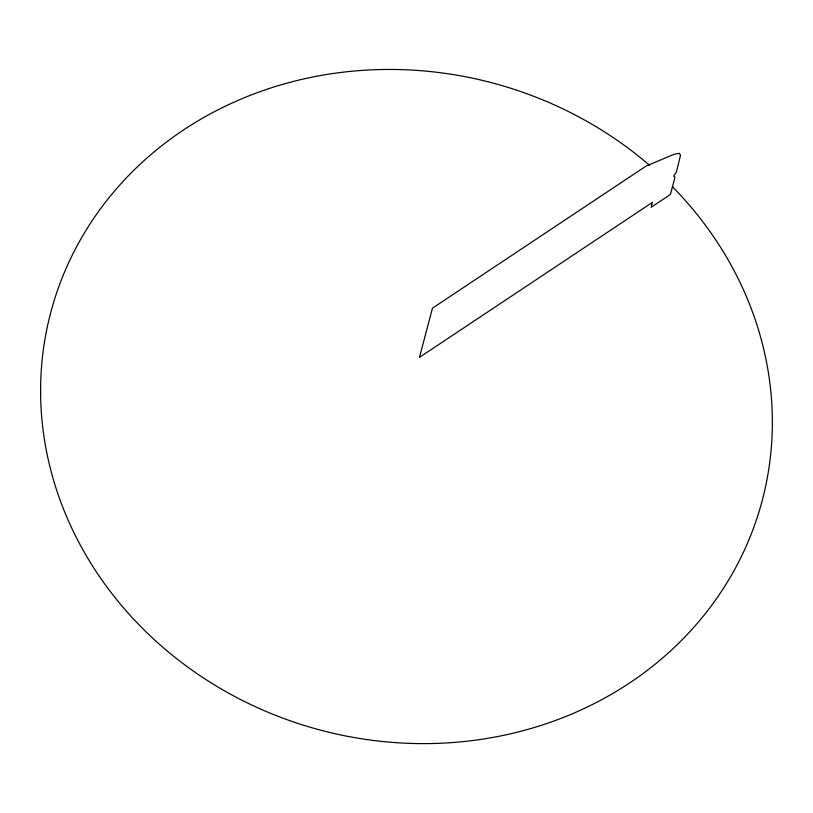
<?xml version="1.0" encoding="UTF-8"?>
<svg xmlns="http://www.w3.org/2000/svg" width="813" height="813" viewBox="0 0 813 813"><rect width="100%" height="100%" fill="white"/><g stroke="black" fill="none" stroke-linecap="round" stroke-linejoin="round"><path stroke-width="1.22" d="M672.361 186.634A367.943 334.824 14.8 0 1 501.438 735.785A367.943 334.824 14.8 0 1 50.426 313.727A367.943 334.824 14.8 0 1 649.668 165.405M680.511 155.354L676.284 172.315L673.682 176.075L674.983 177.234L670.43 194.449L651.101 207.305L652.402 202.386L419.478 357.354L432.465 308.178L646.071 166.076L674.17 154.246L679.262 153.332L680.511 155.354"/></g></svg>
